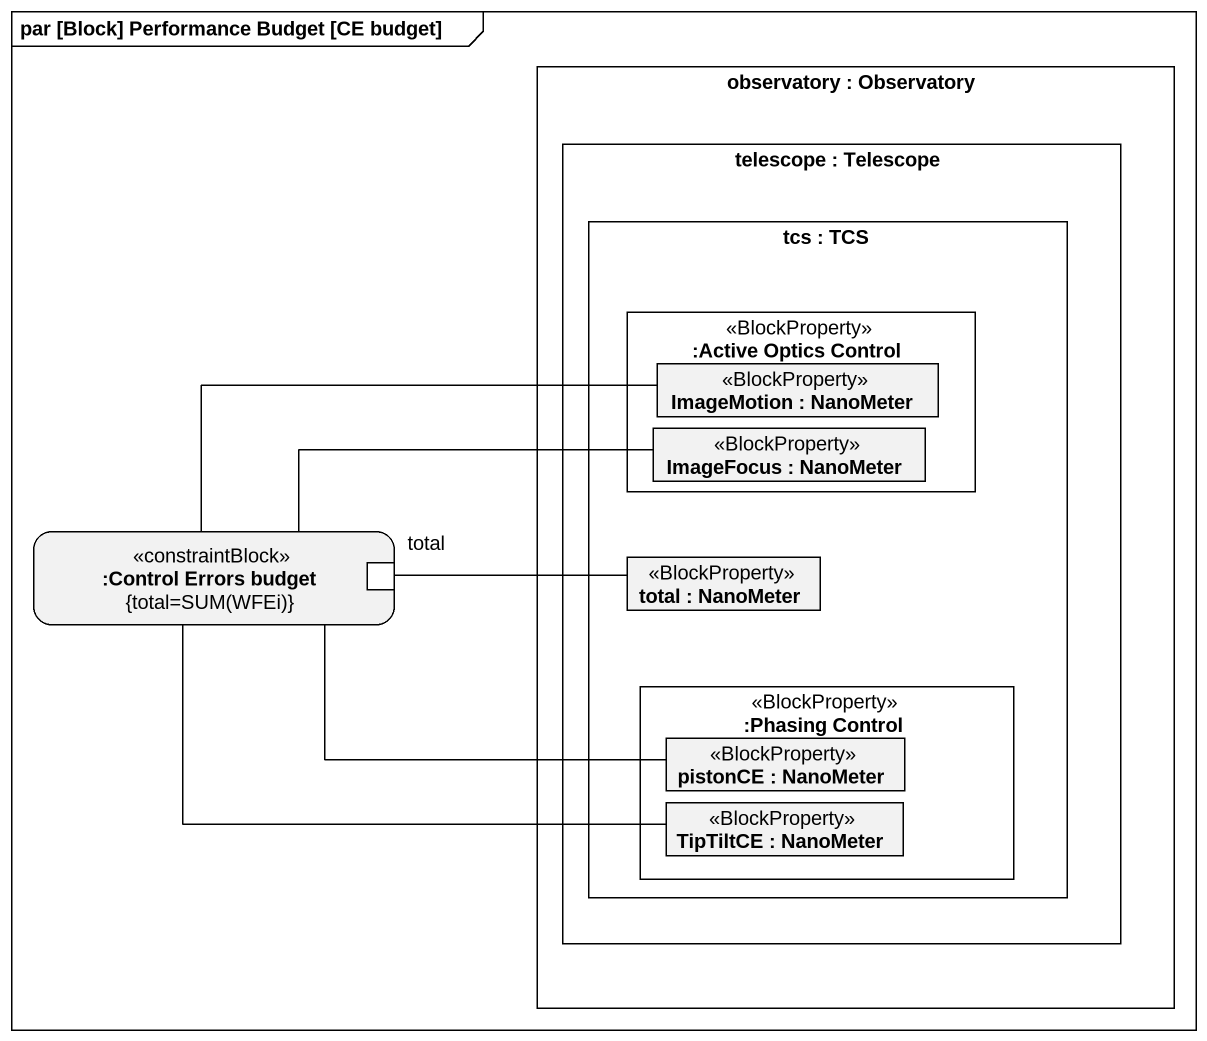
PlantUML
@startuml
mainframe par [Block] Performance Budget [CE budget]
rectangle "observatory : Observatory" as observatory {
  rectangle "telescope : Telescope" as telescope {
    rectangle "tcs : TCS" as tcs {
      rectangle ":Active Optics Control" as Active_Optics_Control <<BlockProperty>> {
        rectangle "ImageMotion : NanoMeter" as ImageMotion <<BlockProperty>>
        rectangle "ImageFocus : NanoMeter" as ImageFocus <<BlockProperty>>
      }
      rectangle "total : NanoMeter" as total_2 <<BlockProperty>>
      rectangle ":Phasing Control" as Phasing_Control <<BlockProperty>> {
        rectangle "TipTiltCE : NanoMeter" as TipTiltCE <<BlockProperty>>
        rectangle "pistonCE : NanoMeter" as pistonCE <<BlockProperty>>
      }
    }
  }
}
rectangle ":Control Errors budget\n{total=SUM(WFEi)}" as Control_Errors_budget <<constraintBlock>> {
  port total
}
ImageMotion -left- Control_Errors_budget
ImageFocus -left- Control_Errors_budget
total -right- total_2
TipTiltCE -left- Control_Errors_budget
pistonCE -left- Control_Errors_budget
@enduml
